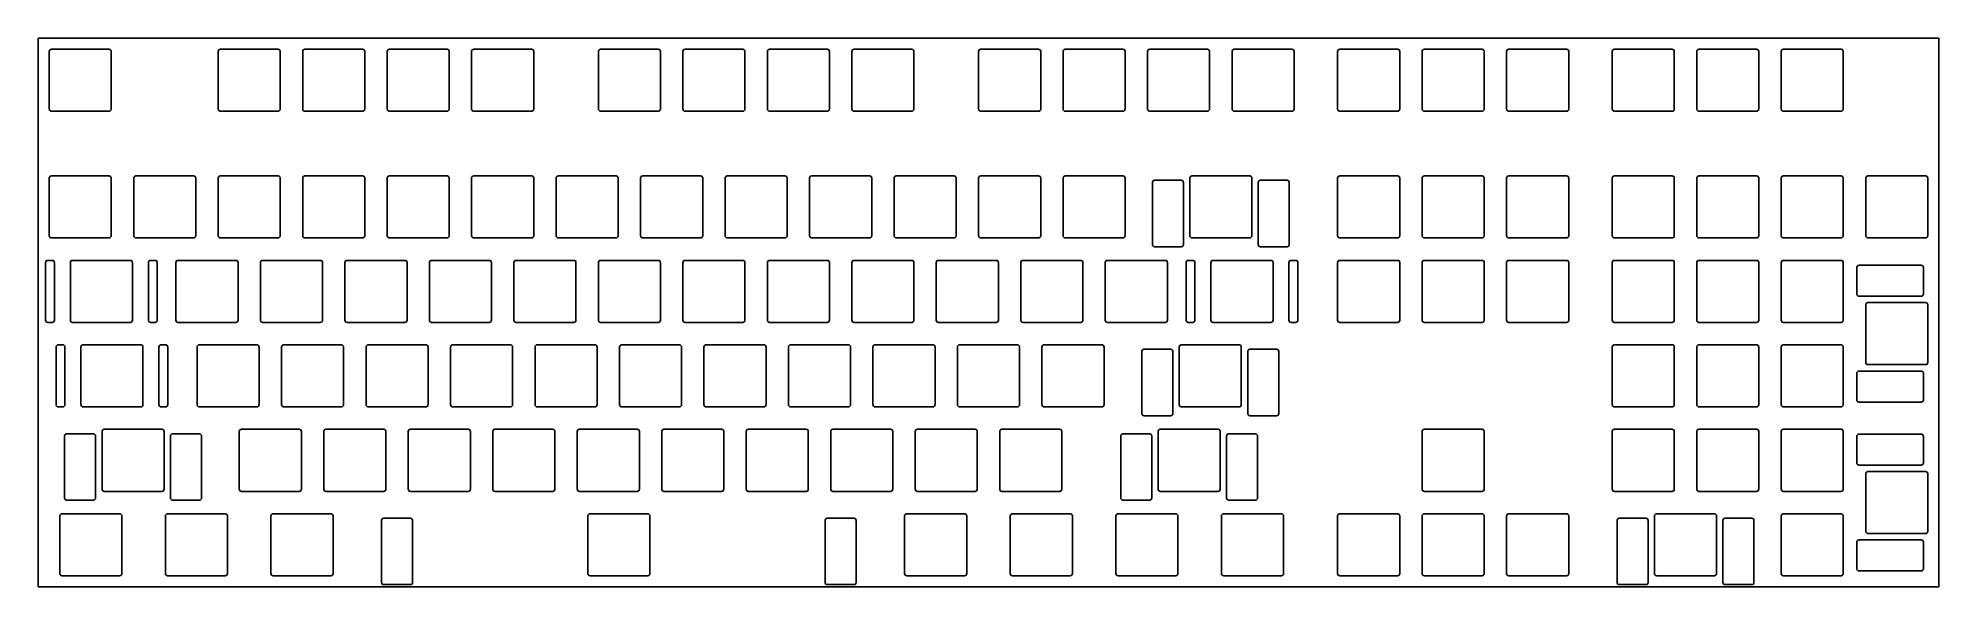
# Model space of a CAD drawing. Header units: millimetres. Extents: x 0 to 429, y -124 to 0.
import ezdxf

# ---------------------------------------------------------------- set-up
doc = ezdxf.new("R2010")
doc.units = ezdxf.units.MM

msp = doc.modelspace()

# ---------------------------------------------------------------- linework, layer by layer
for p, q in [((0, 0), (428.625, 0)), ((0, 0), (0, -123.825)), ((428.625, 0), (428.625, -123.825)), ((2.525, -3.025), (2.525, -16.025)), ((3.025, -2.525), (16.025, -2.525)), ((16.525, -3.025), (16.525, -16.025)), ((40.625, -3.025), (40.625, -16.025)), ((41.125, -2.525), (54.125, -2.525)), ((54.625, -3.025), (54.625, -16.025)), ((59.675, -3.025), (59.675, -16.025)), ((60.175, -2.525), (73.175, -2.525)), ((73.675, -3.025), (73.675, -16.025)), ((78.725, -3.025), (78.725, -16.025)), ((79.225, -2.525), (92.225, -2.525)), ((92.725, -3.025), (92.725, -16.025)), ((97.775, -3.025), (97.775, -16.025)), ((98.275, -2.525), (111.275, -2.525)), ((111.775, -3.025), (111.775, -16.025)), ((126.35, -3.025), (126.35, -16.025)), ((126.85, -2.525), (139.85, -2.525)), ((140.35, -3.025), (140.35, -16.025)), ((145.4, -3.025), (145.4, -16.025)), ((145.9, -2.525), (158.9, -2.525)), ((159.4, -3.025), (159.4, -16.025)), ((164.45, -3.025), (164.45, -16.025)), ((164.95, -2.525), (177.95, -2.525)), ((178.45, -3.025), (178.45, -16.025)), ((183.5, -3.025), (183.5, -16.025)), ((184, -2.525), (197, -2.525)), ((197.5, -3.025), (197.5, -16.025)), ((212.075, -3.025), (212.075, -16.025)), ((212.575, -2.525), (225.575, -2.525)), ((226.075, -3.025), (226.075, -16.025)), ((231.125, -3.025), (231.125, -16.025)), ((231.625, -2.525), (244.625, -2.525)), ((245.125, -3.025), (245.125, -16.025)), ((250.175, -3.025), (250.175, -16.025)), ((250.675, -2.525), (263.675, -2.525)), ((264.175, -3.025), (264.175, -16.025)), ((269.225, -3.025), (269.225, -16.025)), ((269.725, -2.525), (282.725, -2.525)), ((283.225, -3.025), (283.225, -16.025)), ((293.0375, -3.025), (293.0375, -16.025)), ((293.5375, -2.525), (306.5375, -2.525)), ((307.0375, -3.025), (307.0375, -16.025)), ((312.0875, -3.025), (312.0875, -16.025)), ((312.5875, -2.525), (325.5875, -2.525)), ((326.0875, -3.025), (326.0875, -16.025)), ((331.1375, -3.025), (331.1375, -16.025)), ((331.6375, -2.525), (344.6375, -2.525)), ((345.1375, -3.025), (345.1375, -16.025)), ((354.95, -3.025), (354.95, -16.025)), ((355.45, -2.525), (368.45, -2.525)), ((368.95, -3.025), (368.95, -16.025)), ((374, -3.025), (374, -16.025)), ((374.5, -2.525), (387.5, -2.525)), ((388, -3.025), (388, -16.025)), ((393.05, -3.025), (393.05, -16.025)), ((393.55, -2.525), (406.55, -2.525)), ((407.05, -3.025), (407.05, -16.025)), ((3.025, -16.525), (16.025, -16.525)), ((41.125, -16.525), (54.125, -16.525)), ((60.175, -16.525), (73.175, -16.525)), ((79.225, -16.525), (92.225, -16.525)), ((98.275, -16.525), (111.275, -16.525)), ((126.85, -16.525), (139.85, -16.525)), ((145.9, -16.525), (158.9, -16.525)), ((164.95, -16.525), (177.95, -16.525)), ((184, -16.525), (197, -16.525)), ((212.575, -16.525), (225.575, -16.525)), ((231.625, -16.525), (244.625, -16.525)), ((250.675, -16.525), (263.675, -16.525)), ((269.725, -16.525), (282.725, -16.525)), ((293.5375, -16.525), (306.5375, -16.525)), ((312.5875, -16.525), (325.5875, -16.525)), ((331.6375, -16.525), (344.6375, -16.525)), ((355.45, -16.525), (368.45, -16.525)), ((374.5, -16.525), (387.5, -16.525)), ((393.55, -16.525), (406.55, -16.525)), ((2.525, -31.6), (2.525, -44.6)), ((3.025, -31.1), (16.025, -31.1)), ((16.525, -31.6), (16.525, -44.6)), ((21.575, -31.6), (21.575, -44.6)), ((22.075, -31.1), (35.075, -31.1)), ((35.575, -31.6), (35.575, -44.6)), ((40.625, -31.6), (40.625, -44.6)), ((41.125, -31.1), (54.125, -31.1)), ((54.625, -31.6), (54.625, -44.6)), ((59.675, -31.6), (59.675, -44.6)), ((60.175, -31.1), (73.175, -31.1)), ((73.675, -31.6), (73.675, -44.6)), ((78.725, -31.6), (78.725, -44.6)), ((79.225, -31.1), (92.225, -31.1)), ((92.725, -31.6), (92.725, -44.6)), ((97.775, -31.6), (97.775, -44.6)), ((98.275, -31.1), (111.275, -31.1)), ((111.775, -31.6), (111.775, -44.6)), ((116.825, -31.6), (116.825, -44.6)), ((117.325, -31.1), (130.325, -31.1)), ((130.825, -31.6), (130.825, -44.6)), ((135.875, -31.6), (135.875, -44.6)), ((136.375, -31.1), (149.375, -31.1)), ((149.875, -31.6), (149.875, -44.6)), ((154.925, -31.6), (154.925, -44.6)), ((155.425, -31.1), (168.425, -31.1)), ((168.925, -31.6), (168.925, -44.6)), ((173.975, -31.6), (173.975, -44.6)), ((174.475, -31.1), (187.475, -31.1)), ((187.975, -31.6), (187.975, -44.6)), ((193.025, -31.6), (193.025, -44.6)), ((193.525, -31.1), (206.525, -31.1)), ((207.025, -31.6), (207.025, -44.6)), ((212.075, -31.6), (212.075, -44.6)), ((212.575, -31.1), (225.575, -31.1)), ((226.075, -31.6), (226.075, -44.6)), ((231.125, -31.6), (231.125, -44.6)), ((231.625, -31.1), (244.625, -31.1)), ((245.125, -31.6), (245.125, -44.6)), ((251.262, -32.6), (251.262, -46.6)), ((251.762, -32.1), (257.762, -32.1)), ((258.262, -32.6), (258.262, -46.6)), ((259.7, -31.6), (259.7, -44.6)), ((260.2, -31.1), (273.2, -31.1)), ((273.7, -31.6), (273.7, -44.6)), ((275.138, -32.6), (275.138, -46.6)), ((275.638, -32.1), (281.638, -32.1)), ((282.138, -32.6), (282.138, -46.6)), ((293.0375, -31.6), (293.0375, -44.6)), ((293.5375, -31.1), (306.5375, -31.1)), ((307.0375, -31.6), (307.0375, -44.6)), ((312.0875, -31.6), (312.0875, -44.6)), ((312.5875, -31.1), (325.5875, -31.1)), ((326.0875, -31.6), (326.0875, -44.6)), ((331.1375, -31.6), (331.1375, -44.6)), ((331.6375, -31.1), (344.6375, -31.1)), ((345.1375, -31.6), (345.1375, -44.6)), ((354.95, -31.6), (354.95, -44.6)), ((355.45, -31.1), (368.45, -31.1)), ((368.95, -31.6), (368.95, -44.6)), ((374, -31.6), (374, -44.6)), ((374.5, -31.1), (387.5, -31.1)), ((388, -31.6), (388, -44.6)), ((393.05, -31.6), (393.05, -44.6)), ((393.55, -31.1), (406.55, -31.1)), ((407.05, -31.6), (407.05, -44.6)), ((412.1, -31.6), (412.1, -44.6)), ((412.6, -31.1), (425.6, -31.1)), ((426.1, -31.6), (426.1, -44.6)), ((3.025, -45.1), (16.025, -45.1)), ((22.075, -45.1), (35.075, -45.1)), ((41.125, -45.1), (54.125, -45.1)), ((60.175, -45.1), (73.175, -45.1)), ((79.225, -45.1), (92.225, -45.1)), ((98.275, -45.1), (111.275, -45.1)), ((117.325, -45.1), (130.325, -45.1)), ((136.375, -45.1), (149.375, -45.1)), ((155.425, -45.1), (168.425, -45.1)), ((174.475, -45.1), (187.475, -45.1)), ((193.525, -45.1), (206.525, -45.1)), ((212.575, -45.1), (225.575, -45.1)), ((231.625, -45.1), (244.625, -45.1)), ((251.762, -47.1), (257.762, -47.1)), ((260.2, -45.1), (273.2, -45.1)), ((275.638, -47.1), (281.638, -47.1)), ((293.5375, -45.1), (306.5375, -45.1)), ((312.5875, -45.1), (325.5875, -45.1)), ((331.6375, -45.1), (344.6375, -45.1)), ((355.45, -45.1), (368.45, -45.1)), ((374.5, -45.1), (387.5, -45.1)), ((393.55, -45.1), (406.55, -45.1)), ((412.6, -45.1), (425.6, -45.1)), ((1.6875, -50.65), (1.6875, -63.65)), ((2.1875, -50.15), (3.1875, -50.15)), ((3.6875, -50.65), (3.6875, -63.65)), ((7.2875, -50.65), (7.2875, -63.65)), ((7.7875, -50.15), (20.7875, -50.15)), ((21.2875, -50.65), (21.2875, -63.65)), ((24.8875, -50.65), (24.8875, -63.65)), ((25.3875, -50.15), (26.3875, -50.15)), ((26.8875, -50.65), (26.8875, -63.65)), ((31.1, -50.65), (31.1, -63.65)), ((31.6, -50.15), (44.6, -50.15)), ((45.1, -50.65), (45.1, -63.65)), ((50.15, -50.65), (50.15, -63.65)), ((50.65, -50.15), (63.65, -50.15)), ((64.15, -50.65), (64.15, -63.65)), ((69.2, -50.65), (69.2, -63.65)), ((69.7, -50.15), (82.7, -50.15)), ((83.2, -50.65), (83.2, -63.65)), ((88.25, -50.65), (88.25, -63.65)), ((88.75, -50.15), (101.75, -50.15)), ((102.25, -50.65), (102.25, -63.65)), ((107.3, -50.65), (107.3, -63.65)), ((107.8, -50.15), (120.8, -50.15)), ((121.3, -50.65), (121.3, -63.65)), ((126.35, -50.65), (126.35, -63.65)), ((126.85, -50.15), (139.85, -50.15)), ((140.35, -50.65), (140.35, -63.65)), ((145.4, -50.65), (145.4, -63.65)), ((145.9, -50.15), (158.9, -50.15)), ((159.4, -50.65), (159.4, -63.65)), ((164.45, -50.65), (164.45, -63.65)), ((164.95, -50.15), (177.95, -50.15)), ((178.45, -50.65), (178.45, -63.65)), ((183.5, -50.65), (183.5, -63.65)), ((184, -50.15), (197, -50.15)), ((197.5, -50.65), (197.5, -63.65)), ((202.55, -50.65), (202.55, -63.65)), ((203.05, -50.15), (216.05, -50.15)), ((216.55, -50.65), (216.55, -63.65)), ((221.6, -50.65), (221.6, -63.65)), ((222.1, -50.15), (235.1, -50.15)), ((235.6, -50.65), (235.6, -63.65)), ((240.65, -50.65), (240.65, -63.65)), ((241.15, -50.15), (254.15, -50.15)), ((254.65, -50.65), (254.65, -63.65)), ((258.8625, -50.65), (258.8625, -63.65)), ((259.3625, -50.15), (260.3625, -50.15)), ((260.8625, -50.65), (260.8625, -63.65)), ((264.4625, -50.65), (264.4625, -63.65)), ((264.9625, -50.15), (277.9625, -50.15)), ((278.4625, -50.65), (278.4625, -63.65)), ((282.0625, -50.65), (282.0625, -63.65)), ((282.5625, -50.15), (283.5625, -50.15)), ((284.0625, -50.65), (284.0625, -63.65)), ((293.0375, -50.65), (293.0375, -63.65)), ((293.5375, -50.15), (306.5375, -50.15)), ((307.0375, -50.65), (307.0375, -63.65)), ((312.0875, -50.65), (312.0875, -63.65)), ((312.5875, -50.15), (325.5875, -50.15)), ((326.0875, -50.65), (326.0875, -63.65)), ((331.1375, -50.65), (331.1375, -63.65)), ((331.6375, -50.15), (344.6375, -50.15)), ((345.1375, -50.65), (345.1375, -63.65)), ((354.95, -50.65), (354.95, -63.65)), ((355.45, -50.15), (368.45, -50.15)), ((368.95, -50.65), (368.95, -63.65)), ((374, -50.65), (374, -63.65)), ((374.5, -50.15), (387.5, -50.15)), ((388, -50.65), (388, -63.65)), ((393.05, -50.65), (393.05, -63.65)), ((393.55, -50.15), (406.55, -50.15)), ((407.05, -50.65), (407.05, -63.65)), ((424.6, -51.237), (410.6, -51.237)), ((410.1, -51.737), (410.1, -57.737)), ((425.1, -51.737), (425.1, -57.737)), ((424.6, -58.237), (410.6, -58.237)), ((425.6, -59.675), (412.6, -59.675)), ((2.1875, -64.15), (3.1875, -64.15)), ((7.7875, -64.15), (20.7875, -64.15)), ((25.3875, -64.15), (26.3875, -64.15)), ((31.6, -64.15), (44.6, -64.15)), ((50.65, -64.15), (63.65, -64.15)), ((69.7, -64.15), (82.7, -64.15)), ((88.75, -64.15), (101.75, -64.15)), ((107.8, -64.15), (120.8, -64.15)), ((126.85, -64.15), (139.85, -64.15)), ((145.9, -64.15), (158.9, -64.15)), ((164.95, -64.15), (177.95, -64.15)), ((184, -64.15), (197, -64.15)), ((203.05, -64.15), (216.05, -64.15)), ((222.1, -64.15), (235.1, -64.15)), ((241.15, -64.15), (254.15, -64.15)), ((259.3625, -64.15), (260.3625, -64.15)), ((264.9625, -64.15), (277.9625, -64.15)), ((282.5625, -64.15), (283.5625, -64.15)), ((293.5375, -64.15), (306.5375, -64.15)), ((312.5875, -64.15), (325.5875, -64.15)), ((331.6375, -64.15), (344.6375, -64.15)), ((355.45, -64.15), (368.45, -64.15)), ((374.5, -64.15), (387.5, -64.15)), ((393.55, -64.15), (406.55, -64.15)), ((412.1, -60.175), (412.1, -73.175)), ((426.1, -60.175), (426.1, -73.175)), ((4.06875, -69.7), (4.06875, -82.7)), ((4.56875, -69.2), (5.56875, -69.2)), ((6.06875, -69.7), (6.06875, -82.7)), ((9.66875, -69.7), (9.66875, -82.7)), ((10.16875, -69.2), (23.16875, -69.2)), ((23.66875, -69.7), (23.66875, -82.7)), ((27.26875, -69.7), (27.26875, -82.7)), ((27.76875, -69.2), (28.76875, -69.2)), ((29.26875, -69.7), (29.26875, -82.7)), ((35.8625, -69.7), (35.8625, -82.7)), ((36.3625, -69.2), (49.3625, -69.2)), ((49.8625, -69.7), (49.8625, -82.7)), ((54.9125, -69.7), (54.9125, -82.7)), ((55.4125, -69.2), (68.4125, -69.2)), ((68.9125, -69.7), (68.9125, -82.7)), ((73.9625, -69.7), (73.9625, -82.7)), ((74.4625, -69.2), (87.4625, -69.2)), ((87.9625, -69.7), (87.9625, -82.7)), ((93.0125, -69.7), (93.0125, -82.7)), ((93.5125, -69.2), (106.5125, -69.2)), ((107.0125, -69.7), (107.0125, -82.7)), ((112.0625, -69.7), (112.0625, -82.7)), ((112.5625, -69.2), (125.5625, -69.2)), ((126.0625, -69.7), (126.0625, -82.7)), ((131.1125, -69.7), (131.1125, -82.7)), ((131.6125, -69.2), (144.6125, -69.2)), ((145.1125, -69.7), (145.1125, -82.7)), ((150.1625, -69.7), (150.1625, -82.7)), ((150.6625, -69.2), (163.6625, -69.2)), ((164.1625, -69.7), (164.1625, -82.7)), ((169.2125, -69.7), (169.2125, -82.7)), ((169.7125, -69.2), (182.7125, -69.2)), ((183.2125, -69.7), (183.2125, -82.7)), ((188.2625, -69.7), (188.2625, -82.7)), ((188.7625, -69.2), (201.7625, -69.2)), ((202.2625, -69.7), (202.2625, -82.7)), ((207.3125, -69.7), (207.3125, -82.7)), ((207.8125, -69.2), (220.8125, -69.2)), ((221.3125, -69.7), (221.3125, -82.7)), ((226.3625, -69.7), (226.3625, -82.7)), ((226.8625, -69.2), (239.8625, -69.2)), ((240.3625, -69.7), (240.3625, -82.7)), ((248.88075, -70.7), (248.88075, -84.7)), ((249.38075, -70.2), (255.38075, -70.2)), ((255.88075, -70.7), (255.88075, -84.7)), ((257.31875, -69.7), (257.31875, -82.7)), ((257.81875, -69.2), (270.81875, -69.2)), ((271.31875, -69.7), (271.31875, -82.7)), ((272.75675, -70.7), (272.75675, -84.7)), ((273.25675, -70.2), (279.25675, -70.2)), ((279.75675, -70.7), (279.75675, -84.7)), ((354.95, -69.7), (354.95, -82.7)), ((355.45, -69.2), (368.45, -69.2)), ((368.95, -69.7), (368.95, -82.7)), ((374, -69.7), (374, -82.7)), ((374.5, -69.2), (387.5, -69.2)), ((388, -69.7), (388, -82.7)), ((393.05, -69.7), (393.05, -82.7)), ((393.55, -69.2), (406.55, -69.2)), ((407.05, -69.7), (407.05, -82.7)), ((410.1, -75.613), (410.1, -81.613)), ((424.6, -75.113), (410.6, -75.113)), ((425.6, -73.675), (412.6, -73.675)), ((425.1, -75.613), (425.1, -81.613)), ((4.56875, -83.2), (5.56875, -83.2)), ((10.16875, -83.2), (23.16875, -83.2)), ((27.76875, -83.2), (28.76875, -83.2)), ((36.3625, -83.2), (49.3625, -83.2)), ((55.4125, -83.2), (68.4125, -83.2)), ((74.4625, -83.2), (87.4625, -83.2)), ((93.5125, -83.2), (106.5125, -83.2)), ((112.5625, -83.2), (125.5625, -83.2)), ((131.6125, -83.2), (144.6125, -83.2)), ((150.6625, -83.2), (163.6625, -83.2)), ((169.7125, -83.2), (182.7125, -83.2)), ((188.7625, -83.2), (201.7625, -83.2)), ((207.8125, -83.2), (220.8125, -83.2)), ((226.8625, -83.2), (239.8625, -83.2)), ((249.38075, -85.2), (255.38075, -85.2)), ((257.81875, -83.2), (270.81875, -83.2)), ((273.25675, -85.2), (279.25675, -85.2)), ((355.45, -83.2), (368.45, -83.2)), ((374.5, -83.2), (387.5, -83.2)), ((393.55, -83.2), (406.55, -83.2)), ((424.6, -82.113), (410.6, -82.113)), ((5.99325, -89.75), (5.99325, -103.75)), ((6.49325, -89.25), (12.49325, -89.25)), ((12.99325, -89.75), (12.99325, -103.75)), ((14.43125, -88.75), (14.43125, -101.75)), ((14.93125, -88.25), (27.93125, -88.25)), ((28.43125, -88.75), (28.43125, -101.75)), ((29.86925, -89.75), (29.86925, -103.75)), ((30.36925, -89.25), (36.36925, -89.25)), ((36.86925, -89.75), (36.86925, -103.75)), ((45.3875, -88.75), (45.3875, -101.75)), ((45.8875, -88.25), (58.8875, -88.25)), ((59.3875, -88.75), (59.3875, -101.75)), ((64.4375, -88.75), (64.4375, -101.75)), ((64.9375, -88.25), (77.9375, -88.25)), ((78.4375, -88.75), (78.4375, -101.75)), ((83.4875, -88.75), (83.4875, -101.75)), ((83.9875, -88.25), (96.9875, -88.25)), ((97.4875, -88.75), (97.4875, -101.75)), ((102.5375, -88.75), (102.5375, -101.75)), ((103.0375, -88.25), (116.0375, -88.25)), ((116.5375, -88.75), (116.5375, -101.75)), ((121.5875, -88.75), (121.5875, -101.75)), ((122.0875, -88.25), (135.0875, -88.25)), ((135.5875, -88.75), (135.5875, -101.75)), ((140.6375, -88.75), (140.6375, -101.75)), ((141.1375, -88.25), (154.1375, -88.25)), ((154.6375, -88.75), (154.6375, -101.75)), ((159.6875, -88.75), (159.6875, -101.75)), ((160.1875, -88.25), (173.1875, -88.25)), ((173.6875, -88.75), (173.6875, -101.75)), ((178.7375, -88.75), (178.7375, -101.75)), ((179.2375, -88.25), (192.2375, -88.25)), ((192.7375, -88.75), (192.7375, -101.75)), ((197.7875, -88.75), (197.7875, -101.75)), ((198.2875, -88.25), (211.2875, -88.25)), ((211.7875, -88.75), (211.7875, -101.75)), ((216.8375, -88.75), (216.8375, -101.75)), ((217.3375, -88.25), (230.3375, -88.25)), ((230.8375, -88.75), (230.8375, -101.75)), ((244.11825, -89.75), (244.11825, -103.75)), ((244.61825, -89.25), (250.61825, -89.25)), ((251.11825, -89.75), (251.11825, -103.75)), ((252.55625, -88.75), (252.55625, -101.75)), ((253.05625, -88.25), (266.05625, -88.25)), ((266.55625, -88.75), (266.55625, -101.75)), ((267.99425, -89.75), (267.99425, -103.75)), ((268.49425, -89.25), (274.49425, -89.25)), ((274.99425, -89.75), (274.99425, -103.75)), ((312.0875, -88.75), (312.0875, -101.75)), ((312.5875, -88.25), (325.5875, -88.25)), ((326.0875, -88.75), (326.0875, -101.75)), ((354.95, -88.75), (354.95, -101.75)), ((355.45, -88.25), (368.45, -88.25)), ((368.95, -88.75), (368.95, -101.75)), ((374, -88.75), (374, -101.75)), ((374.5, -88.25), (387.5, -88.25)), ((388, -88.75), (388, -101.75)), ((393.05, -88.75), (393.05, -101.75)), ((393.55, -88.25), (406.55, -88.25)), ((407.05, -88.75), (407.05, -101.75)), ((410.1, -89.837), (410.1, -95.837)), ((424.6, -89.337), (410.6, -89.337)), ((425.1, -89.837), (425.1, -95.837)), ((424.6, -96.337), (410.6, -96.337)), ((412.1, -98.275), (412.1, -111.275)), ((425.6, -97.775), (412.6, -97.775)), ((426.1, -98.275), (426.1, -111.275)), ((14.93125, -102.25), (27.93125, -102.25)), ((45.8875, -102.25), (58.8875, -102.25)), ((64.9375, -102.25), (77.9375, -102.25)), ((83.9875, -102.25), (96.9875, -102.25)), ((103.0375, -102.25), (116.0375, -102.25)), ((122.0875, -102.25), (135.0875, -102.25)), ((141.1375, -102.25), (154.1375, -102.25)), ((160.1875, -102.25), (173.1875, -102.25)), ((179.2375, -102.25), (192.2375, -102.25)), ((198.2875, -102.25), (211.2875, -102.25)), ((217.3375, -102.25), (230.3375, -102.25)), ((253.05625, -102.25), (266.05625, -102.25)), ((312.5875, -102.25), (325.5875, -102.25)), ((355.45, -102.25), (368.45, -102.25)), ((374.5, -102.25), (387.5, -102.25)), ((393.55, -102.25), (406.55, -102.25)), ((6.49325, -104.25), (12.49325, -104.25)), ((30.36925, -104.25), (36.36925, -104.25)), ((244.61825, -104.25), (250.61825, -104.25)), ((268.49425, -104.25), (274.49425, -104.25)), ((4.90625, -107.8), (4.90625, -120.8)), ((5.40625, -107.3), (18.40625, -107.3)), ((18.90625, -107.8), (18.90625, -120.8)), ((28.71875, -107.8), (28.71875, -120.8)), ((29.21875, -107.3), (42.21875, -107.3)), ((42.71875, -107.8), (42.71875, -120.8)), ((52.53125, -107.8), (52.53125, -120.8)), ((53.03125, -107.3), (66.03125, -107.3)), ((66.53125, -107.8), (66.53125, -120.8)), ((77.46875, -108.8), (77.46875, -122.8)), ((77.96875, -108.3), (83.96875, -108.3)), ((84.46875, -108.8), (84.46875, -122.8)), ((123.96875, -107.8), (123.96875, -120.8)), ((124.46875, -107.3), (137.46875, -107.3)), ((137.96875, -107.8), (137.96875, -120.8)), ((177.46875, -108.8), (177.46875, -122.8)), ((177.96875, -108.3), (183.96875, -108.3)), ((184.46875, -108.8), (184.46875, -122.8)), ((195.40625, -107.8), (195.40625, -120.8)), ((195.90625, -107.3), (208.90625, -107.3)), ((209.40625, -107.8), (209.40625, -120.8)), ((219.21875, -107.8), (219.21875, -120.8)), ((219.71875, -107.3), (232.71875, -107.3)), ((233.21875, -107.8), (233.21875, -120.8)), ((243.03125, -107.8), (243.03125, -120.8)), ((243.53125, -107.3), (256.53125, -107.3)), ((257.03125, -107.8), (257.03125, -120.8)), ((266.84375, -107.8), (266.84375, -120.8)), ((267.34375, -107.3), (280.34375, -107.3)), ((280.84375, -107.8), (280.84375, -120.8)), ((293.0375, -107.8), (293.0375, -120.8)), ((293.5375, -107.3), (306.5375, -107.3)), ((307.0375, -107.8), (307.0375, -120.8)), ((312.0875, -107.8), (312.0875, -120.8)), ((312.5875, -107.3), (325.5875, -107.3)), ((326.0875, -107.8), (326.0875, -120.8)), ((331.1375, -107.8), (331.1375, -120.8)), ((331.6375, -107.3), (344.6375, -107.3)), ((345.1375, -107.8), (345.1375, -120.8)), ((356.037, -108.8), (356.037, -122.8)), ((356.537, -108.3), (362.537, -108.3)), ((363.037, -108.8), (363.037, -122.8)), ((364.475, -107.8), (364.475, -120.8)), ((364.975, -107.3), (377.975, -107.3)), ((378.475, -107.8), (378.475, -120.8)), ((379.913, -108.8), (379.913, -122.8)), ((380.413, -108.3), (386.413, -108.3)), ((386.913, -108.8), (386.913, -122.8)), ((393.05, -107.8), (393.05, -120.8)), ((393.55, -107.3), (406.55, -107.3)), ((407.05, -107.8), (407.05, -120.8)), ((410.1, -113.713), (410.1, -119.713)), ((424.6, -113.213), (410.6, -113.213)), ((425.6, -111.775), (412.6, -111.775)), ((425.1, -113.713), (425.1, -119.713)), ((0, -123.825), (428.625, -123.825)), ((5.40625, -121.3), (18.40625, -121.3)), ((29.21875, -121.3), (42.21875, -121.3)), ((53.03125, -121.3), (66.03125, -121.3)), ((77.96875, -123.3), (83.96875, -123.3)), ((124.46875, -121.3), (137.46875, -121.3)), ((177.96875, -123.3), (183.96875, -123.3)), ((195.90625, -121.3), (208.90625, -121.3)), ((219.71875, -121.3), (232.71875, -121.3)), ((243.53125, -121.3), (256.53125, -121.3)), ((267.34375, -121.3), (280.34375, -121.3)), ((293.5375, -121.3), (306.5375, -121.3)), ((312.5875, -121.3), (325.5875, -121.3)), ((331.6375, -121.3), (344.6375, -121.3)), ((356.537, -123.3), (362.537, -123.3)), ((364.975, -121.3), (377.975, -121.3)), ((380.413, -123.3), (386.413, -123.3)), ((393.55, -121.3), (406.55, -121.3)), ((424.6, -120.213), (410.6, -120.213))]:
    msp.add_line(p, q)
for centre, start, end in [((3.025, -3.025), 90, 180), ((16.025, -3.025), 0, 90), ((41.125, -3.025), 90, 180), ((54.125, -3.025), 0, 90), ((60.175, -3.025), 90, 180), ((73.175, -3.025), 0, 90), ((79.225, -3.025), 90, 180), ((92.225, -3.025), 0, 90), ((98.275, -3.025), 90, 180), ((111.275, -3.025), 0, 90), ((126.85, -3.025), 90, 180), ((139.85, -3.025), 0, 90), ((145.9, -3.025), 90, 180), ((158.9, -3.025), 0, 90), ((164.95, -3.025), 90, 180), ((177.95, -3.025), 0, 90), ((184, -3.025), 90, 180), ((197, -3.025), 0, 90), ((212.575, -3.025), 90, 180), ((225.575, -3.025), 0, 90), ((231.625, -3.025), 90, 180), ((244.625, -3.025), 0, 90), ((250.675, -3.025), 90, 180), ((263.675, -3.025), 0, 90), ((269.725, -3.025), 90, 180), ((282.725, -3.025), 0, 90), ((293.5375, -3.025), 90, 180), ((306.5375, -3.025), 0, 90), ((312.5875, -3.025), 90, 180), ((325.5875, -3.025), 0, 90), ((331.6375, -3.025), 90, 180), ((344.6375, -3.025), 0, 90), ((355.45, -3.025), 90, 180), ((368.45, -3.025), 0, 90), ((374.5, -3.025), 90, 180), ((387.5, -3.025), 0, 90), ((393.55, -3.025), 90, 180), ((406.55, -3.025), 0, 90), ((3.025, -16.025), 180, 270), ((16.025, -16.025), 270, 360), ((41.125, -16.025), 180, 270), ((54.125, -16.025), 270, 360), ((60.175, -16.025), 180, 270), ((73.175, -16.025), 270, 360), ((79.225, -16.025), 180, 270), ((92.225, -16.025), 270, 360), ((98.275, -16.025), 180, 270), ((111.275, -16.025), 270, 360), ((126.85, -16.025), 180, 270), ((139.85, -16.025), 270, 360), ((145.9, -16.025), 180, 270), ((158.9, -16.025), 270, 360), ((164.95, -16.025), 180, 270), ((177.95, -16.025), 270, 360), ((184, -16.025), 180, 270), ((197, -16.025), 270, 360), ((212.575, -16.025), 180, 270), ((225.575, -16.025), 270, 360), ((231.625, -16.025), 180, 270), ((244.625, -16.025), 270, 360), ((250.675, -16.025), 180, 270), ((263.675, -16.025), 270, 360), ((269.725, -16.025), 180, 270), ((282.725, -16.025), 270, 360), ((293.5375, -16.025), 180, 270), ((306.5375, -16.025), 270, 360), ((312.5875, -16.025), 180, 270), ((325.5875, -16.025), 270, 360), ((331.6375, -16.025), 180, 270), ((344.6375, -16.025), 270, 360), ((355.45, -16.025), 180, 270), ((368.45, -16.025), 270, 360), ((374.5, -16.025), 180, 270), ((387.5, -16.025), 270, 360), ((393.55, -16.025), 180, 270), ((406.55, -16.025), 270, 360), ((3.025, -31.6), 90, 180), ((16.025, -31.6), 0, 90), ((22.075, -31.6), 90, 180), ((35.075, -31.6), 0, 90), ((41.125, -31.6), 90, 180), ((54.125, -31.6), 0, 90), ((60.175, -31.6), 90, 180), ((73.175, -31.6), 0, 90), ((79.225, -31.6), 90, 180), ((92.225, -31.6), 0, 90), ((98.275, -31.6), 90, 180), ((111.275, -31.6), 0, 90), ((117.325, -31.6), 90, 180), ((130.325, -31.6), 0, 90), ((136.375, -31.6), 90, 180), ((149.375, -31.6), 0, 90), ((155.425, -31.6), 90, 180), ((168.425, -31.6), 0, 90), ((174.475, -31.6), 90, 180), ((187.475, -31.6), 0, 90), ((193.525, -31.6), 90, 180), ((206.525, -31.6), 0, 90), ((212.575, -31.6), 90, 180), ((225.575, -31.6), 0, 90), ((231.625, -31.6), 90, 180), ((244.625, -31.6), 0, 90), ((251.762, -32.6), 90, 180), ((257.762, -32.6), 0, 90), ((260.2, -31.6), 90, 180), ((273.2, -31.6), 0, 90), ((275.638, -32.6), 90, 180), ((281.638, -32.6), 0, 90), ((293.5375, -31.6), 90, 180), ((306.5375, -31.6), 0, 90), ((312.5875, -31.6), 90, 180), ((325.5875, -31.6), 0, 90), ((331.6375, -31.6), 90, 180), ((344.6375, -31.6), 0, 90), ((355.45, -31.6), 90, 180), ((368.45, -31.6), 0, 90), ((374.5, -31.6), 90, 180), ((387.5, -31.6), 0, 90), ((393.55, -31.6), 90, 180), ((406.55, -31.6), 0, 90), ((412.6, -31.6), 90, 180), ((425.6, -31.6), 0, 90), ((3.025, -44.6), 180, 270), ((16.025, -44.6), 270, 360), ((22.075, -44.6), 180, 270), ((35.075, -44.6), 270, 360), ((41.125, -44.6), 180, 270), ((54.125, -44.6), 270, 360), ((60.175, -44.6), 180, 270), ((73.175, -44.6), 270, 360), ((79.225, -44.6), 180, 270), ((92.225, -44.6), 270, 360), ((98.275, -44.6), 180, 270), ((111.275, -44.6), 270, 360), ((117.325, -44.6), 180, 270), ((130.325, -44.6), 270, 360), ((136.375, -44.6), 180, 270), ((149.375, -44.6), 270, 360), ((155.425, -44.6), 180, 270), ((168.425, -44.6), 270, 360), ((174.475, -44.6), 180, 270), ((187.475, -44.6), 270, 360), ((193.525, -44.6), 180, 270), ((206.525, -44.6), 270, 360), ((212.575, -44.6), 180, 270), ((225.575, -44.6), 270, 360), ((231.625, -44.6), 180, 270), ((244.625, -44.6), 270, 360), ((251.762, -46.6), 180, 270), ((257.762, -46.6), 270, 360), ((260.2, -44.6), 180, 270), ((273.2, -44.6), 270, 360), ((275.638, -46.6), 180, 270), ((281.638, -46.6), 270, 360), ((293.5375, -44.6), 180, 270), ((306.5375, -44.6), 270, 360), ((312.5875, -44.6), 180, 270), ((325.5875, -44.6), 270, 360), ((331.6375, -44.6), 180, 270), ((344.6375, -44.6), 270, 360), ((355.45, -44.6), 180, 270), ((368.45, -44.6), 270, 360), ((374.5, -44.6), 180, 270), ((387.5, -44.6), 270, 360), ((393.55, -44.6), 180, 270), ((406.55, -44.6), 270, 360), ((412.6, -44.6), 180, 270), ((425.6, -44.6), 270, 360), ((2.1875, -50.65), 90, 180), ((3.1875, -50.65), 0, 90), ((7.7875, -50.65), 90, 180), ((20.7875, -50.65), 0, 90), ((25.3875, -50.65), 90, 180), ((26.3875, -50.65), 0, 90), ((31.6, -50.65), 90, 180), ((44.6, -50.65), 0, 90), ((50.65, -50.65), 90, 180), ((63.65, -50.65), 0, 90), ((69.7, -50.65), 90, 180), ((82.7, -50.65), 0, 90), ((88.75, -50.65), 90, 180), ((101.75, -50.65), 0, 90), ((107.8, -50.65), 90, 180), ((120.8, -50.65), 0, 90), ((126.85, -50.65), 90, 180), ((139.85, -50.65), 0, 90), ((145.9, -50.65), 90, 180), ((158.9, -50.65), 0, 90), ((164.95, -50.65), 90, 180), ((177.95, -50.65), 0, 90), ((184, -50.65), 90, 180), ((197, -50.65), 0, 90), ((203.05, -50.65), 90, 180), ((216.05, -50.65), 0, 90), ((222.1, -50.65), 90, 180), ((235.1, -50.65), 0, 90), ((241.15, -50.65), 90, 180), ((254.15, -50.65), 0, 90), ((259.3625, -50.65), 90, 180), ((260.3625, -50.65), 0, 90), ((264.9625, -50.65), 90, 180), ((277.9625, -50.65), 0, 90), ((282.5625, -50.65), 90, 180), ((283.5625, -50.65), 0, 90), ((293.5375, -50.65), 90, 180), ((306.5375, -50.65), 0, 90), ((312.5875, -50.65), 90, 180), ((325.5875, -50.65), 0, 90), ((331.6375, -50.65), 90, 180), ((344.6375, -50.65), 0, 90), ((355.45, -50.65), 90, 180), ((368.45, -50.65), 0, 90), ((374.5, -50.65), 90, 180), ((387.5, -50.65), 0, 90), ((393.55, -50.65), 90, 180), ((406.55, -50.65), 0, 90), ((410.6, -51.737), 90, 180), ((424.6, -51.737), 0, 90), ((410.6, -57.737), 180, 270), ((412.6, -60.175), 90, 180), ((424.6, -57.737), -90, 0), ((425.6, -60.175), 0, 90), ((2.1875, -63.65), 180, 270), ((3.1875, -63.65), 270, 360), ((7.7875, -63.65), 180, 270), ((20.7875, -63.65), 270, 360), ((25.3875, -63.65), 180, 270), ((26.3875, -63.65), 270, 360), ((31.6, -63.65), 180, 270), ((44.6, -63.65), 270, 360), ((50.65, -63.65), 180, 270), ((63.65, -63.65), 270, 360), ((69.7, -63.65), 180, 270), ((82.7, -63.65), 270, 360), ((88.75, -63.65), 180, 270), ((101.75, -63.65), 270, 360), ((107.8, -63.65), 180, 270), ((120.8, -63.65), 270, 360), ((126.85, -63.65), 180, 270), ((139.85, -63.65), 270, 360), ((145.9, -63.65), 180, 270), ((158.9, -63.65), 270, 360), ((164.95, -63.65), 180, 270), ((177.95, -63.65), 270, 360), ((184, -63.65), 180, 270), ((197, -63.65), 270, 360), ((203.05, -63.65), 180, 270), ((216.05, -63.65), 270, 360), ((222.1, -63.65), 180, 270), ((235.1, -63.65), 270, 360), ((241.15, -63.65), 180, 270), ((254.15, -63.65), 270, 360), ((259.3625, -63.65), 180, 270), ((260.3625, -63.65), 270, 360), ((264.9625, -63.65), 180, 270), ((277.9625, -63.65), 270, 360), ((282.5625, -63.65), 180, 270), ((283.5625, -63.65), 270, 360), ((293.5375, -63.65), 180, 270), ((306.5375, -63.65), 270, 360), ((312.5875, -63.65), 180, 270), ((325.5875, -63.65), 270, 360), ((331.6375, -63.65), 180, 270), ((344.6375, -63.65), 270, 360), ((355.45, -63.65), 180, 270), ((368.45, -63.65), 270, 360), ((374.5, -63.65), 180, 270), ((387.5, -63.65), 270, 360), ((393.55, -63.65), 180, 270), ((406.55, -63.65), 270, 360), ((4.56875, -69.7), 90, 180), ((5.56875, -69.7), 0, 90), ((10.16875, -69.7), 90, 180), ((23.16875, -69.7), 0, 90), ((27.76875, -69.7), 90, 180), ((28.76875, -69.7), 0, 90), ((36.3625, -69.7), 90, 180), ((49.3625, -69.7), 0, 90), ((55.4125, -69.7), 90, 180), ((68.4125, -69.7), 0, 90), ((74.4625, -69.7), 90, 180), ((87.4625, -69.7), 0, 90), ((93.5125, -69.7), 90, 180), ((106.5125, -69.7), 0, 90), ((112.5625, -69.7), 90, 180), ((125.5625, -69.7), 0, 90), ((131.6125, -69.7), 90, 180), ((144.6125, -69.7), 0, 90), ((150.6625, -69.7), 90, 180), ((163.6625, -69.7), 0, 90), ((169.7125, -69.7), 90, 180), ((182.7125, -69.7), 0, 90), ((188.7625, -69.7), 90, 180), ((201.7625, -69.7), 0, 90), ((207.8125, -69.7), 90, 180), ((220.8125, -69.7), 0, 90), ((226.8625, -69.7), 90, 180), ((239.8625, -69.7), 0, 90), ((249.38075, -70.7), 90, 180), ((255.38075, -70.7), 0, 90), ((257.81875, -69.7), 90, 180), ((270.81875, -69.7), 0, 90), ((273.25675, -70.7), 90, 180), ((279.25675, -70.7), 0, 90), ((355.45, -69.7), 90, 180), ((368.45, -69.7), 0, 90), ((374.5, -69.7), 90, 180), ((387.5, -69.7), 0, 90), ((393.55, -69.7), 90, 180), ((406.55, -69.7), 0, 90), ((410.6, -75.613), 90, 180), ((412.6, -73.175), 180, 270), ((424.6, -75.613), 0, 90), ((425.6, -73.175), -90, 0), ((4.56875, -82.7), 180, 270), ((5.56875, -82.7), 270, 360), ((10.16875, -82.7), 180, 270), ((23.16875, -82.7), 270, 360), ((27.76875, -82.7), 180, 270), ((28.76875, -82.7), 270, 360), ((36.3625, -82.7), 180, 270), ((49.3625, -82.7), 270, 360), ((55.4125, -82.7), 180, 270), ((68.4125, -82.7), 270, 360), ((74.4625, -82.7), 180, 270), ((87.4625, -82.7), 270, 360), ((93.5125, -82.7), 180, 270), ((106.5125, -82.7), 270, 360), ((112.5625, -82.7), 180, 270), ((125.5625, -82.7), 270, 360), ((131.6125, -82.7), 180, 270), ((144.6125, -82.7), 270, 360), ((150.6625, -82.7), 180, 270), ((163.6625, -82.7), 270, 360), ((169.7125, -82.7), 180, 270), ((182.7125, -82.7), 270, 360), ((188.7625, -82.7), 180, 270), ((201.7625, -82.7), 270, 360), ((207.8125, -82.7), 180, 270), ((220.8125, -82.7), 270, 360), ((226.8625, -82.7), 180, 270), ((239.8625, -82.7), 270, 360), ((249.38075, -84.7), 180, 270), ((255.38075, -84.7), 270, 360), ((257.81875, -82.7), 180, 270), ((270.81875, -82.7), 270, 360), ((273.25675, -84.7), 180, 270), ((279.25675, -84.7), 270, 360), ((355.45, -82.7), 180, 270), ((368.45, -82.7), 270, 360), ((374.5, -82.7), 180, 270), ((387.5, -82.7), 270, 360), ((393.55, -82.7), 180, 270), ((406.55, -82.7), 270, 360), ((410.6, -81.613), 180, 270), ((424.6, -81.613), -90, 0), ((6.49325, -89.75), 90, 180), ((12.49325, -89.75), 0, 90), ((14.93125, -88.75), 90, 180), ((27.93125, -88.75), 0, 90), ((30.36925, -89.75), 90, 180), ((36.36925, -89.75), 0, 90), ((45.8875, -88.75), 90, 180), ((58.8875, -88.75), 0, 90), ((64.9375, -88.75), 90, 180), ((77.9375, -88.75), 0, 90), ((83.9875, -88.75), 90, 180), ((96.9875, -88.75), 0, 90), ((103.0375, -88.75), 90, 180), ((116.0375, -88.75), 0, 90), ((122.0875, -88.75), 90, 180), ((135.0875, -88.75), 0, 90), ((141.1375, -88.75), 90, 180), ((154.1375, -88.75), 0, 90), ((160.1875, -88.75), 90, 180), ((173.1875, -88.75), 0, 90), ((179.2375, -88.75), 90, 180), ((192.2375, -88.75), 0, 90), ((198.2875, -88.75), 90, 180), ((211.2875, -88.75), 0, 90), ((217.3375, -88.75), 90, 180), ((230.3375, -88.75), 0, 90), ((244.61825, -89.75), 90, 180), ((250.61825, -89.75), 0, 90), ((253.05625, -88.75), 90, 180), ((266.05625, -88.75), 0, 90), ((268.49425, -89.75), 90, 180), ((274.49425, -89.75), 0, 90), ((312.5875, -88.75), 90, 180), ((325.5875, -88.75), 0, 90), ((355.45, -88.75), 90, 180), ((368.45, -88.75), 0, 90), ((374.5, -88.75), 90, 180), ((387.5, -88.75), 0, 90), ((393.55, -88.75), 90, 180), ((406.55, -88.75), 0, 90), ((410.6, -89.837), 90, 180), ((424.6, -89.837), 0, 90), ((410.6, -95.837), 180, 270), ((412.6, -98.275), 90, 180), ((424.6, -95.837), -90, 0), ((425.6, -98.275), 0, 90), ((14.93125, -101.75), 180, 270), ((27.93125, -101.75), 270, 360), ((45.8875, -101.75), 180, 270), ((58.8875, -101.75), 270, 360), ((64.9375, -101.75), 180, 270), ((77.9375, -101.75), 270, 360), ((83.9875, -101.75), 180, 270), ((96.9875, -101.75), 270, 360), ((103.0375, -101.75), 180, 270), ((116.0375, -101.75), 270, 360), ((122.0875, -101.75), 180, 270), ((135.0875, -101.75), 270, 360), ((141.1375, -101.75), 180, 270), ((154.1375, -101.75), 270, 360), ((160.1875, -101.75), 180, 270), ((173.1875, -101.75), 270, 360), ((179.2375, -101.75), 180, 270), ((192.2375, -101.75), 270, 360), ((198.2875, -101.75), 180, 270), ((211.2875, -101.75), 270, 360), ((217.3375, -101.75), 180, 270), ((230.3375, -101.75), 270, 360), ((253.05625, -101.75), 180, 270), ((266.05625, -101.75), 270, 360), ((312.5875, -101.75), 180, 270), ((325.5875, -101.75), 270, 360), ((355.45, -101.75), 180, 270), ((368.45, -101.75), 270, 360), ((374.5, -101.75), 180, 270), ((387.5, -101.75), 270, 360), ((393.55, -101.75), 180, 270), ((406.55, -101.75), 270, 360), ((6.49325, -103.75), 180, 270), ((12.49325, -103.75), 270, 360), ((30.36925, -103.75), 180, 270), ((36.36925, -103.75), 270, 360), ((244.61825, -103.75), 180, 270), ((250.61825, -103.75), 270, 360), ((268.49425, -103.75), 180, 270), ((274.49425, -103.75), 270, 360), ((5.40625, -107.8), 90, 180), ((18.40625, -107.8), 0, 90), ((29.21875, -107.8), 90, 180), ((42.21875, -107.8), 0, 90), ((53.03125, -107.8), 90, 180), ((66.03125, -107.8), 0, 90), ((77.96875, -108.8), 90, 180), ((83.96875, -108.8), 0, 90), ((124.46875, -107.8), 90, 180), ((137.46875, -107.8), 0, 90), ((177.96875, -108.8), 90, 180), ((183.96875, -108.8), 0, 90), ((195.90625, -107.8), 90, 180), ((208.90625, -107.8), 0, 90), ((219.71875, -107.8), 90, 180), ((232.71875, -107.8), 0, 90), ((243.53125, -107.8), 90, 180), ((256.53125, -107.8), 0, 90), ((267.34375, -107.8), 90, 180), ((280.34375, -107.8), 0, 90), ((293.5375, -107.8), 90, 180), ((306.5375, -107.8), 0, 90), ((312.5875, -107.8), 90, 180), ((325.5875, -107.8), 0, 90), ((331.6375, -107.8), 90, 180), ((344.6375, -107.8), 0, 90), ((356.537, -108.8), 90, 180), ((362.537, -108.8), 0, 90), ((364.975, -107.8), 90, 180), ((377.975, -107.8), 0, 90), ((380.413, -108.8), 90, 180), ((386.413, -108.8), 0, 90), ((393.55, -107.8), 90, 180), ((406.55, -107.8), 0, 90), ((412.6, -111.275), 180, 270), ((425.6, -111.275), -90, 0), ((410.6, -113.713), 90, 180), ((424.6, -113.713), 0, 90), ((410.6, -119.713), 180, 270), ((424.6, -119.713), -90, 0), ((5.40625, -120.8), 180, 270), ((18.40625, -120.8), 270, 360), ((29.21875, -120.8), 180, 270), ((42.21875, -120.8), 270, 360), ((53.03125, -120.8), 180, 270), ((66.03125, -120.8), 270, 360), ((77.96875, -122.8), 180, 270), ((83.96875, -122.8), 270, 360), ((124.46875, -120.8), 180, 270), ((137.46875, -120.8), 270, 360), ((177.96875, -122.8), 180, 270), ((183.96875, -122.8), 270, 360), ((195.90625, -120.8), 180, 270), ((208.90625, -120.8), 270, 360), ((219.71875, -120.8), 180, 270), ((232.71875, -120.8), 270, 360), ((243.53125, -120.8), 180, 270), ((256.53125, -120.8), 270, 360), ((267.34375, -120.8), 180, 270), ((280.34375, -120.8), 270, 360), ((293.5375, -120.8), 180, 270), ((306.5375, -120.8), 270, 360), ((312.5875, -120.8), 180, 270), ((325.5875, -120.8), 270, 360), ((331.6375, -120.8), 180, 270), ((344.6375, -120.8), 270, 360), ((356.537, -122.8), 180, 270), ((362.537, -122.8), 270, 360), ((364.975, -120.8), 180, 270), ((377.975, -120.8), 270, 360), ((380.413, -122.8), 180, 270), ((386.413, -122.8), 270, 360), ((393.55, -120.8), 180, 270), ((406.55, -120.8), 270, 360)]:
    msp.add_arc(centre, 0.5, start, end)

doc.saveas('drawing.dxf')
